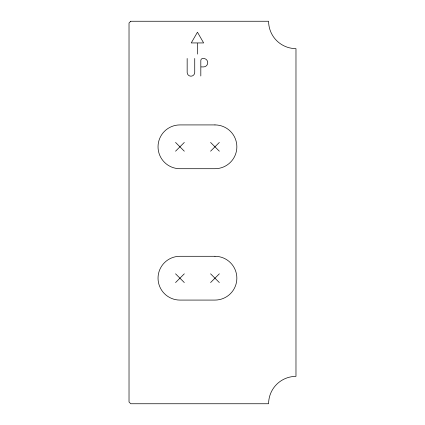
<?xml version="1.0" encoding="UTF-8"?>
<svg xmlns="http://www.w3.org/2000/svg" width="425" height="425" viewBox="0 0 425 425"><rect width="100%" height="100%" fill="white"/><g stroke="black" fill="none" stroke-linecap="round" stroke-linejoin="round"><path stroke-width="0.64" d="M175.552 151.194L184.312 142.439M210.582 151.194L219.343 142.439M175.552 282.561L184.312 273.806M210.582 282.561L219.343 273.806M197.009 42.936L191.245 42.936L197.45 32.199L203.649 42.936L197.45 42.936L197.45 54.092M201.253 66.911L203.511 66.911A4.223 4.223 0 0 0 207.735 62.693A4.223 4.223 0 0 0 203.511 58.469L202.868 58.469A2.051 2.051 0 0 0 200.818 60.525L200.818 75.985M210.582 142.439L219.343 151.194M175.552 142.439L184.312 151.194M210.582 273.806L219.343 282.561M175.552 273.806L184.312 282.561M194.735 58.469L194.735 72.388A3.788 3.788 0 0 1 190.947 76.176A3.788 3.788 0 0 1 187.159 72.388L187.159 58.469M130.778 21.25L129.025 23.003L129.025 401.997L130.778 403.75L268.605 403.75A27.37 27.37 0 0 1 295.975 376.38L295.975 48.62A27.37 27.37 0 0 1 268.605 21.25L130.778 21.25M214.965 124.923L179.929 124.923A21.893 21.893 0 0 0 158.036 146.816A21.893 21.893 0 0 0 179.929 168.709L214.965 168.709A21.893 21.893 0 0 0 236.858 146.816A21.893 21.893 0 0 0 214.965 124.923M214.965 256.291L179.929 256.291A21.893 21.893 0 0 0 158.036 278.184A21.893 21.893 0 0 0 179.929 300.077L214.965 300.077A21.893 21.893 0 0 0 236.858 278.184A21.893 21.893 0 0 0 214.965 256.291"/></g></svg>
